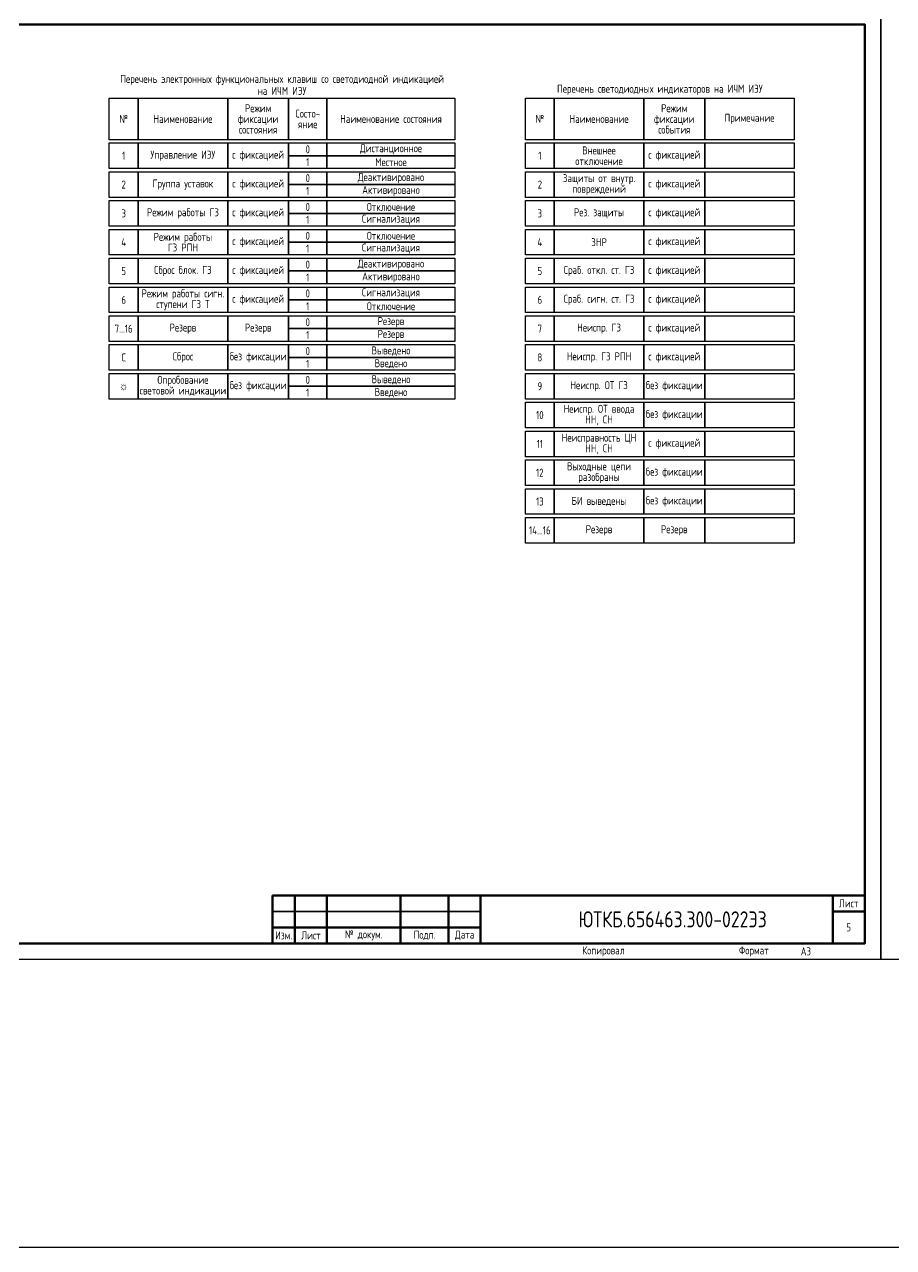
# Model space of a CAD drawing. Header units: millimetres. Extents: x -1036 to 3564, y -90 to 586.
# Drawn here: x 1832.5 to 2104, y -90 to 292 of the extents above; entities that cross this region are included whole.
import ezdxf

# ---------------------------------------------------------------- set-up
doc = ezdxf.new("R2010")
doc.units = ezdxf.units.MM
doc.styles.add('Gost type A_2.5', font='GOST_A.TTF', dxfattribs={"height": 2.5})
doc.styles.add('Gost_type_A', font='GOST_A.TTF')

# ---------------------------------------------------------------- blocks, each defined once
blk = doc.blocks.new('Формат_А3')
blk.add_lwpolyline([(-420, 297), (0, 297), (0, 0), (-420, 0)], close=True)
at = {"lineweight": 50}
blk.add_lwpolyline([(-400, 292), (-5, 292), (-5, 5), (-400, 5)], close=True, dxfattribs=at)
blk = doc.blocks.new('Штамп малый нижний')
at = {"lineweight": 50}
for points in [[(-185, 15), (-178, 15), (-178, 5), (-185, 5)], [(-178, 15), (-168, 15), (-168, 5), (-178, 5)], [(-168, 15), (-145, 15), (-145, 5), (-168, 5)], [(-145, 15), (-130, 15), (-130, 5), (-145, 5)], [(-130, 15), (-120, 15), (-120, 5), (-130, 5)], [(-120, 15), (-10, 15), (-10, 0), (-120, 0)], [(-10, 15), (0, 15), (0, 10), (-10, 10)], [(-10, 10), (0, 10), (0, 0), (-10, 0)], [(-185, 5), (-178, 5), (-178, 0), (-185, 0)], [(-178, 5), (-168, 5), (-168, 0), (-178, 0)], [(-168, 5), (-145, 5), (-145, 0), (-168, 0)], [(-145, 5), (-130, 5), (-130, 0), (-145, 0)], [(-130, 5), (-120, 5), (-120, 0), (-130, 0)]]:
    blk.add_lwpolyline(points, close=True, dxfattribs=at)
for points in [[(-185, 15), (-178, 15), (-178, 10), (-185, 10)], [(-178, 15), (-168, 15), (-168, 10), (-178, 10)], [(-168, 15), (-145, 15), (-145, 10), (-168, 10)], [(-145, 15), (-130, 15), (-130, 10), (-145, 10)], [(-130, 15), (-120, 15), (-120, 10), (-130, 10)], [(-185, 10), (-178, 10), (-178, 5), (-185, 5)], [(-178, 10), (-168, 10), (-168, 5), (-178, 5)], [(-168, 10), (-145, 10), (-145, 5), (-168, 5)], [(-145, 10), (-130, 10), (-130, 5), (-145, 5)], [(-130, 10), (-120, 10), (-120, 5), (-130, 5)]]:
    blk.add_lwpolyline(points, close=True)
at = {"char_height": 2.5, "style": 'Gost_type_A'}
for s, insert, width, attachment_point in [('Лист', (-5, 12.5), 10, 5), ('№ докум.', (-156.5, 2.5), 23, 5), ('Подп.', (-137.5, 2.5), 15, 5), ('Дата', (-125, 2.5), 10, 5), ('Изм.', (-181.5, 2.5), 7, 5), ('Лист', (-173, 2.5), 10, 5), ('Копировал', (-75, -2.53), 13.1202, 6), ('Формат', (-30, -2.53), 13.1202, 6)]:
    blk.add_mtext(s, dxfattribs=dict(at, insert=insert, width=width, attachment_point=attachment_point))

msp = doc.modelspace()

# ---------------------------------------------------------------- linework, layer by layer
for points in [[(-1036, 586), (3564, 586), (3564, -90), (-1036, -90)], [(2397, 420), (2397, 0), (2100, 0), (2100, 420)], [(1859, 269), (1868, 269), (1868, 256), (1859, 256)], [(1868, 269), (1896, 269), (1896, 256), (1868, 256)], [(1896, 269), (1915, 269), (1915, 256), (1896, 256)], [(1915, 269), (1927, 269), (1927, 256), (1915, 256)], [(1927, 269), (1967, 269), (1967, 256), (1927, 256)], [(1989, 269), (1998, 269), (1998, 256), (1989, 256)], [(1998, 269), (2026, 269), (2026, 256), (1998, 256)], [(2026, 269), (2045, 269), (2045, 256), (2026, 256)], [(2045, 269), (2073, 269), (2073, 256), (2045, 256)], [(1859, 255), (1868, 255), (1868, 247), (1859, 247)], [(1868, 255), (1896, 255), (1896, 247), (1868, 247)], [(1896, 255), (1915, 255), (1915, 247), (1896, 247)], [(1915, 255), (1927, 255), (1927, 251), (1915, 251)], [(1927, 255), (1967, 255), (1967, 251), (1927, 251)], [(1989, 255), (1998, 255), (1998, 247), (1989, 247)], [(1998, 255), (2026, 255), (2026, 247), (1998, 247)], [(2026, 255), (2045, 255), (2045, 247), (2026, 247)], [(2045, 255), (2073, 255), (2073, 247), (2045, 247)], [(1915, 251), (1927, 251), (1927, 247), (1915, 247)], [(1927, 251), (1967, 251), (1967, 247), (1927, 247)], [(1859, 246), (1868, 246), (1868, 238), (1859, 238)], [(1868, 246), (1896, 246), (1896, 238), (1868, 238)], [(1896, 246), (1915, 246), (1915, 238), (1896, 238)], [(1915, 246), (1927, 246), (1927, 242), (1915, 242)], [(1927, 246), (1967, 246), (1967, 242), (1927, 242)], [(1989, 246), (1998, 246), (1998, 238), (1989, 238)], [(1998, 246), (2026, 246), (2026, 238), (1998, 238)], [(2026, 246), (2045, 246), (2045, 238), (2026, 238)], [(2045, 246), (2073, 246), (2073, 238), (2045, 238)], [(1915, 242), (1927, 242), (1927, 238), (1915, 238)], [(1927, 242), (1967, 242), (1967, 238), (1927, 238)], [(1859, 237), (1868, 237), (1868, 229), (1859, 229)], [(1868, 237), (1896, 237), (1896, 229), (1868, 229)], [(1896, 237), (1915, 237), (1915, 229), (1896, 229)], [(1915, 237), (1927, 237), (1927, 233), (1915, 233)], [(1927, 237), (1967, 237), (1967, 233), (1927, 233)], [(1989, 237), (1998, 237), (1998, 229), (1989, 229)], [(1998, 237), (2026, 237), (2026, 229), (1998, 229)], [(2026, 237), (2045, 237), (2045, 229), (2026, 229)], [(2045, 237), (2073, 237), (2073, 229), (2045, 229)], [(1915, 233), (1927, 233), (1927, 229), (1915, 229)], [(1927, 233), (1967, 233), (1967, 229), (1927, 229)], [(1859, 228), (1868, 228), (1868, 220), (1859, 220)], [(1868, 228), (1896, 228), (1896, 220), (1868, 220)], [(1896, 228), (1915, 228), (1915, 220), (1896, 220)], [(1915, 228), (1927, 228), (1927, 224), (1915, 224)], [(1927, 228), (1967, 228), (1967, 224), (1927, 224)], [(1989, 228), (1998, 228), (1998, 220), (1989, 220)], [(1998, 228), (2026, 228), (2026, 220), (1998, 220)], [(2026, 228), (2045, 228), (2045, 220), (2026, 220)], [(2045, 228), (2073, 228), (2073, 220), (2045, 220)], [(1915, 224), (1927, 224), (1927, 220), (1915, 220)], [(1927, 224), (1967, 224), (1967, 220), (1927, 220)], [(1859, 219), (1868, 219), (1868, 211), (1859, 211)], [(1868, 219), (1896, 219), (1896, 211), (1868, 211)], [(1896, 219), (1915, 219), (1915, 211), (1896, 211)], [(1915, 219), (1927, 219), (1927, 215), (1915, 215)], [(1927, 219), (1967, 219), (1967, 215), (1927, 215)], [(1989, 219), (1998, 219), (1998, 211), (1989, 211)], [(1998, 219), (2026, 219), (2026, 211), (1998, 211)], [(2026, 219), (2045, 219), (2045, 211), (2026, 211)], [(2045, 219), (2073, 219), (2073, 211), (2045, 211)], [(1915, 215), (1927, 215), (1927, 211), (1915, 211)], [(1927, 215), (1967, 215), (1967, 211), (1927, 211)], [(1859, 210), (1868, 210), (1868, 202), (1859, 202)], [(1868, 210), (1896, 210), (1896, 202), (1868, 202)], [(1896, 210), (1915, 210), (1915, 202), (1896, 202)], [(1915, 210), (1927, 210), (1927, 206), (1915, 206)], [(1927, 210), (1967, 210), (1967, 206), (1927, 206)], [(1989, 210), (1998, 210), (1998, 202), (1989, 202)], [(1998, 210), (2026, 210), (2026, 202), (1998, 202)], [(2026, 210), (2045, 210), (2045, 202), (2026, 202)], [(2045, 210), (2073, 210), (2073, 202), (2045, 202)], [(1915, 206), (1927, 206), (1927, 202), (1915, 202)], [(1927, 206), (1967, 206), (1967, 202), (1927, 202)], [(1859, 201), (1868, 201), (1868, 193), (1859, 193)], [(1868, 201), (1896, 201), (1896, 193), (1868, 193)], [(1896, 201), (1915, 201), (1915, 193), (1896, 193)], [(1915, 201), (1927, 201), (1927, 197), (1915, 197)], [(1927, 201), (1967, 201), (1967, 197), (1927, 197)], [(1989, 201), (1998, 201), (1998, 193), (1989, 193)], [(1998, 201), (2026, 201), (2026, 193), (1998, 193)], [(2026, 201), (2045, 201), (2045, 193), (2026, 193)], [(2045, 201), (2073, 201), (2073, 193), (2045, 193)], [(1915, 197), (1927, 197), (1927, 193), (1915, 193)], [(1927, 197), (1967, 197), (1967, 193), (1927, 193)], [(1859, 192), (1868, 192), (1868, 184), (1859, 184)], [(1868, 192), (1896, 192), (1896, 184), (1868, 184)], [(1896, 192), (1915, 192), (1915, 184), (1896, 184)], [(1915, 192), (1927, 192), (1927, 188), (1915, 188)], [(1927, 192), (1967, 192), (1967, 188), (1927, 188)], [(1989, 192), (1998, 192), (1998, 184), (1989, 184)], [(1998, 192), (2026, 192), (2026, 184), (1998, 184)], [(2026, 192), (2045, 192), (2045, 184), (2026, 184)], [(2045, 192), (2073, 192), (2073, 184), (2045, 184)], [(1915, 188), (1927, 188), (1927, 184), (1915, 184)], [(1927, 188), (1967, 188), (1967, 184), (1927, 184)], [(1859, 183), (1868, 183), (1868, 175), (1859, 175)], [(1868, 183), (1896, 183), (1896, 175), (1868, 175)], [(1896, 183), (1915, 183), (1915, 175), (1896, 175)], [(1915, 183), (1927, 183), (1927, 179), (1915, 179)], [(1927, 183), (1967, 183), (1967, 179), (1927, 179)], [(1989, 183), (1998, 183), (1998, 175), (1989, 175)], [(1998, 183), (2026, 183), (2026, 175), (1998, 175)], [(2026, 183), (2045, 183), (2045, 175), (2026, 175)], [(2045, 183), (2073, 183), (2073, 175), (2045, 175)], [(1915, 179), (1927, 179), (1927, 175), (1915, 175)], [(1927, 179), (1967, 179), (1967, 175), (1927, 175)], [(1989, 174), (1998, 174), (1998, 166), (1989, 166)], [(1998, 174), (2026, 174), (2026, 166), (1998, 166)], [(2026, 174), (2045, 174), (2045, 166), (2026, 166)], [(2045, 174), (2073, 174), (2073, 166), (2045, 166)], [(1989, 165), (1998, 165), (1998, 157), (1989, 157)], [(1998, 165), (2026, 165), (2026, 157), (1998, 157)], [(2026, 165), (2045, 165), (2045, 157), (2026, 157)], [(2045, 165), (2073, 165), (2073, 157), (2045, 157)], [(1989, 156), (1998, 156), (1998, 148), (1989, 148)], [(1998, 156), (2026, 156), (2026, 148), (1998, 148)], [(2026, 156), (2045, 156), (2045, 148), (2026, 148)], [(2045, 156), (2073, 156), (2073, 148), (2045, 148)], [(1989, 147), (1998, 147), (1998, 139), (1989, 139)], [(1998, 147), (2026, 147), (2026, 139), (1998, 139)], [(2026, 147), (2045, 147), (2045, 139), (2026, 139)], [(2045, 147), (2073, 147), (2073, 139), (2045, 139)], [(1989, 138), (1998, 138), (1998, 130), (1989, 130)], [(1998, 138), (2026, 138), (2026, 130), (1998, 130)], [(2026, 138), (2045, 138), (2045, 130), (2026, 130)], [(2045, 138), (2073, 138), (2073, 130), (2045, 130)]]:
    msp.add_lwpolyline(points, close=True)

# ---------------------------------------------------------------- block references
at = {"color": 1}
msp.add_blockref('Формат_А3', (2100, 0), dxfattribs=at)
msp.add_blockref('Штамп малый нижний', (2095, 5))

# ---------------------------------------------------------------- texts
at = {"char_height": 2.5}
for s, insert, width, attachment_point, line_spacing_factor, style in [('Перечень электронных функциональных клавиш со светодиодной индикацией\\Pна ИЧМ ИЭУ', (1913, 270), 108, 8, 0.9, 'Gost_type_A'), ('Перечень светодиодных индикаторов на ИЧМ ИЭУ', (2031, 270), 84, 8, 0.9, 'Gost_type_A'), ('№ ', (1863.5, 262.5), 9, 5, 0.8, 'Gost_type_A'), ('Наименование ', (1882, 262.5), 28, 5, 0.8, 'Gost_type_A'), ('Режим\\Pфиксации состояния', (1905.5, 262.5), 19, 5, 0.8, 'Gost_type_A'), ('Состо- яние', (1921, 262.5), 12, 5, 0.8, 'Gost_type_A'), ('Наименование состояния ', (1947, 262.5), 40, 5, 0.8, 'Gost_type_A'), ('№ ', (1993.5, 262.5), 9, 5, 0.8, 'Gost_type_A'), ('Наименование ', (2012, 262.5), 28, 5, 0.8, 'Gost_type_A'), ('Режим\\Pфиксации события', (2035.5, 262.5), 19, 5, 0.8, 'Gost_type_A'), ('Примечание', (2059, 262.5), 28, 5, 0.8, 'Gost_type_A'), ('1', (1863.5, 251), 9, 5, 0.8, 'Gost_type_A'), ('Управление ИЭУ', (1882, 251), 28, 5, 0.8, 'Gost_type_A'), ('с фиксацией', (1905.5, 251), 19, 5, 0.8, 'Gost_type_A'), ('0', (1921, 253), 12, 5, 0.8, 'Gost_type_A'), ('Дистанционное', (1947, 253), 40, 5, 0.8, 'Gost_type_A'), ('1', (1993.5, 251), 9, 5, 0.8, 'Gost_type_A'), ('Внешнее\\Pотключение ', (2012, 251), 28, 5, 0.8, 'Gost_type_A'), ('с фиксацией', (2035.5, 251), 19, 5, 0.8, 'Gost_type_A'), ('1', (1921, 249), 12, 5, 0.8, 'Gost_type_A'), ('Местное', (1947, 249), 40, 5, 0.8, 'Gost_type_A'), ('0', (1921, 244), 12, 5, 0.8, 'Gost_type_A'), ('Деактивировано', (1947, 244), 40, 5, 0.8, 'Gost_type_A'), ('Защиты от внутр. повреждений', (2012, 242), 28, 5, 0.8, 'Gost_type_A'), ('2', (1863.5, 242), 9, 5, 0.8, 'Gost_type_A'), ('Группа уставок', (1882, 242), 28, 5, 0.8, 'Gost_type_A'), ('с фиксацией', (1905.5, 242), 19, 5, 0.8, 'Gost_type_A'), ('1', (1921, 240), 12, 5, 0.8, 'Gost_type_A'), ('Активировано', (1947, 240), 40, 5, 0.8, 'Gost_type_A'), ('2', (1993.5, 242), 9, 5, 0.8, 'Gost_type_A'), ('с фиксацией', (2035.5, 242), 19, 5, 0.8, 'Gost_type_A'), ('3', (1863.5, 233), 9, 5, 0.8, 'Gost_type_A'), ('Режим работы ГЗ', (1882, 233), 28, 5, 0.8, 'Gost_type_A'), ('с фиксацией', (1905.5, 233), 19, 5, 0.8, 'Gost_type_A'), ('0', (1921, 235), 12, 5, 0.8, 'Gost_type_A'), ('Отключение', (1947, 235), 40, 5, 0.8, 'Gost_type_A'), ('3', (1993.5, 233), 9, 5, 0.8, 'Gost_type_A'), ('Рез. защиты ', (2012, 233), 28, 5, 0.8, 'Gost_type_A'), ('с фиксацией', (2035.5, 233), 19, 5, 0.8, 'Gost_type_A'), ('1', (1921, 231), 12, 5, 0.8, 'Gost_type_A'), ('Сигнализация', (1947, 231), 40, 5, 0.8, 'Gost_type_A'), ('Режим работы \\PГЗ РПН', (1882, 224), 28, 5, 0.8, 'Gost type A_2.5'), ('с фиксацией', (1905.5, 224), 19, 5, 0.8, 'Gost_type_A'), ('0', (1921, 226), 12, 5, 0.8, 'Gost_type_A'), ('Отключение', (1947, 226), 40, 5, 0.8, 'Gost_type_A'), ('с фиксацией', (2035.5, 224), 19, 5, 0.8, 'Gost_type_A'), ('4', (1863.5, 224), 9, 5, 0.8, 'Gost_type_A'), ('1', (1921, 222), 12, 5, 0.8, 'Gost_type_A'), ('Сигнализация', (1947, 222), 40, 5, 0.8, 'Gost_type_A'), ('4', (1993.5, 224), 9, 5, 0.8, 'Gost_type_A'), ('ЗНР', (2012, 224), 28, 5, 0.8, 'Gost_type_A'), ('0', (1921, 217), 12, 5, 0.8, 'Gost_type_A'), ('Деактивировано', (1947, 217), 40, 5, 0.8, 'Gost_type_A'), ('5', (1863.5, 215), 9, 5, 0.8, 'Gost_type_A'), ('Сброс блок. ГЗ ', (1882, 215), 28, 5, 0.8, 'Gost type A_2.5'), ('с фиксацией', (1905.5, 215), 19, 5, 0.8, 'Gost_type_A'), ('1', (1921, 213), 12, 5, 0.8, 'Gost_type_A'), ('Активировано', (1947, 213), 40, 5, 0.8, 'Gost_type_A'), ('5', (1993.5, 215), 9, 5, 0.8, 'Gost_type_A'), ('Сраб. откл. ст. ГЗ', (2012, 215), 28, 5, 0.8, 'Gost_type_A'), ('с фиксацией', (2035.5, 215), 19, 5, 0.8, 'Gost_type_A'), ('6', (1993.5, 206), 9, 5, 0.8, 'Gost_type_A'), ('Сраб. сигн. ст. ГЗ', (2012, 206), 28, 5, 0.8, 'Gost_type_A'), ('с фиксацией', (2035.5, 206), 19, 5, 0.8, 'Gost_type_A'), ('0', (1921, 199), 12, 5, 0.8, 'Gost_type_A'), ('Резерв', (1947, 199), 40, 5, 0.8, 'Gost_type_A'), ('7...16', (1863.5, 197), 9, 5, 0.8, 'Gost_type_A'), ('Резерв', (1882, 197), 28, 5, 0.8, 'Gost_type_A'), ('Резерв', (1905.5, 197), 19, 5, 0.8, 'Gost_type_A'), ('1', (1921, 195), 12, 5, 0.8, 'Gost_type_A'), ('Резерв', (1947, 195), 40, 5, 0.8, 'Gost_type_A'), ('7', (1993.5, 197), 9, 5, 0.8, 'Gost_type_A'), ('Неиспр. ГЗ ', (2012, 197), 28, 5, 0.8, 'Gost_type_A'), ('с фиксацией', (2035.5, 197), 19, 5, 0.8, 'Gost_type_A'), ('0', (1921, 190), 12, 5, 0.8, 'Gost_type_A'), ('Выведено', (1947, 190), 40, 5, 0.8, 'Gost_type_A'), ('C', (1863.5, 188), 9, 5, 0.8, 'Gost_type_A'), ('Сброс', (1882, 188), 28, 5, 0.8, 'Gost_type_A'), ('без фиксации', (1905.5, 188), 19, 5, 0.8, 'Gost_type_A'), ('1', (1921, 186), 12, 5, 0.8, 'Gost_type_A'), ('Введено', (1947, 186), 40, 5, 0.8, 'Gost_type_A'), ('8', (1993.5, 188), 9, 5, 0.8, 'Gost_type_A'), ('Неиспр. ГЗ РПН ', (2012, 188), 28, 5, 0.8, 'Gost_type_A'), ('с фиксацией', (2035.5, 188), 19, 5, 0.8, 'Gost_type_A'), ('☼', (1863.5, 179), 9, 5, 0.8, 'Gost_type_A'), ('Опробование световой индикации', (1882, 179), 28, 5, 0.8, 'Gost_type_A'), ('без фиксации', (1905.5, 179), 19, 5, 0.8, 'Gost_type_A'), ('0', (1921, 181), 12, 5, 0.8, 'Gost_type_A'), ('Выведено', (1947, 181), 40, 5, 0.8, 'Gost_type_A'), ('9', (1993.5, 179), 9, 5, 0.8, 'Gost_type_A'), ('Неиспр. ОТ ГЗ ', (2012, 179), 28, 5, 0.8, 'Gost_type_A'), ('без фиксации', (2035.5, 179), 19, 5, 0.8, 'Gost_type_A'), ('1', (1921, 177), 12, 5, 0.8, 'Gost_type_A'), ('Введено', (1947, 177), 40, 5, 0.8, 'Gost_type_A'), ('Неиспр. ОТ ввода \\PНН, СН', (2012, 170), 28, 5, 0.8, 'Gost_type_A'), ('10', (1993.5, 170), 9, 5, 0.8, 'Gost_type_A'), ('без фиксации', (2035.5, 170), 19, 5, 0.8, 'Gost_type_A'), ('11', (1993.5, 161), 9, 5, 0.8, 'Gost_type_A'), ('Неисправность ЦН НН, СН ', (2012, 161), 28, 5, 0.8, 'Gost_type_A'), ('с фиксацией', (2035.5, 161), 19, 5, 0.8, 'Gost_type_A'), ('12', (1993.5, 152), 9, 5, 0.8, 'Gost_type_A'), ('Выходные цепи разобраны ', (2012, 152), 28, 5, 0.8, 'Gost_type_A'), ('без фиксации', (2035.5, 152), 19, 5, 0.8, 'Gost_type_A'), ('13', (1993.5, 143), 9, 5, 0.8, 'Gost_type_A'), ('БИ выведены ', (2012, 143), 28, 5, 0.8, 'Gost_type_A'), ('без фиксации', (2035.5, 143), 19, 5, 0.8, 'Gost_type_A'), ('14...16', (1993.5, 134), 9, 5, 0.8, 'Gost_type_A'), ('Резерв', (2012, 134), 28, 5, 0.8, 'Gost_type_A'), ('Резерв', (2035.5, 134), 19, 5, 0.8, 'Gost_type_A')]:
    msp.add_mtext(s, dxfattribs=dict(at, insert=insert, width=width, attachment_point=attachment_point, line_spacing_factor=line_spacing_factor, style=style))
at = {"color": 6, "char_height": 2.5, "attachment_point": 5, "line_spacing_factor": 0.8}
for s, insert, width, style in [('6', (1863.5, 206), 9, 'Gost_type_A'), ('Режим работы сигн. ступени ГЗ Т', (1882, 206), 28, 'Gost type A_2.5'), ('с фиксацией', (1905.5, 206), 19, 'Gost_type_A'), ('0', (1921, 208), 12, 'Gost_type_A'), ('Сигнализация', (1947, 208), 40, 'Gost_type_A'), ('1', (1921, 204), 12, 'Gost_type_A'), ('Отключение', (1947, 204), 40, 'Gost_type_A')]:
    msp.add_mtext(s, dxfattribs=dict(at, insert=insert, width=width, style=style))
at = {"style": 'Gost_type_A'}
for s, insert, char_height, width, attachment_point in [('ЮТКБ.656463.300-022Э3', (2035, 12.5), 5, 120, 5), ('5', (2090, 10), 2.5, 10, 5), ('A3', (2075, 2.5), 2.5, 20, 4)]:
    msp.add_mtext(s, dxfattribs=dict(at, insert=insert, char_height=char_height, width=width, attachment_point=attachment_point))

doc.saveas('drawing.dxf')
